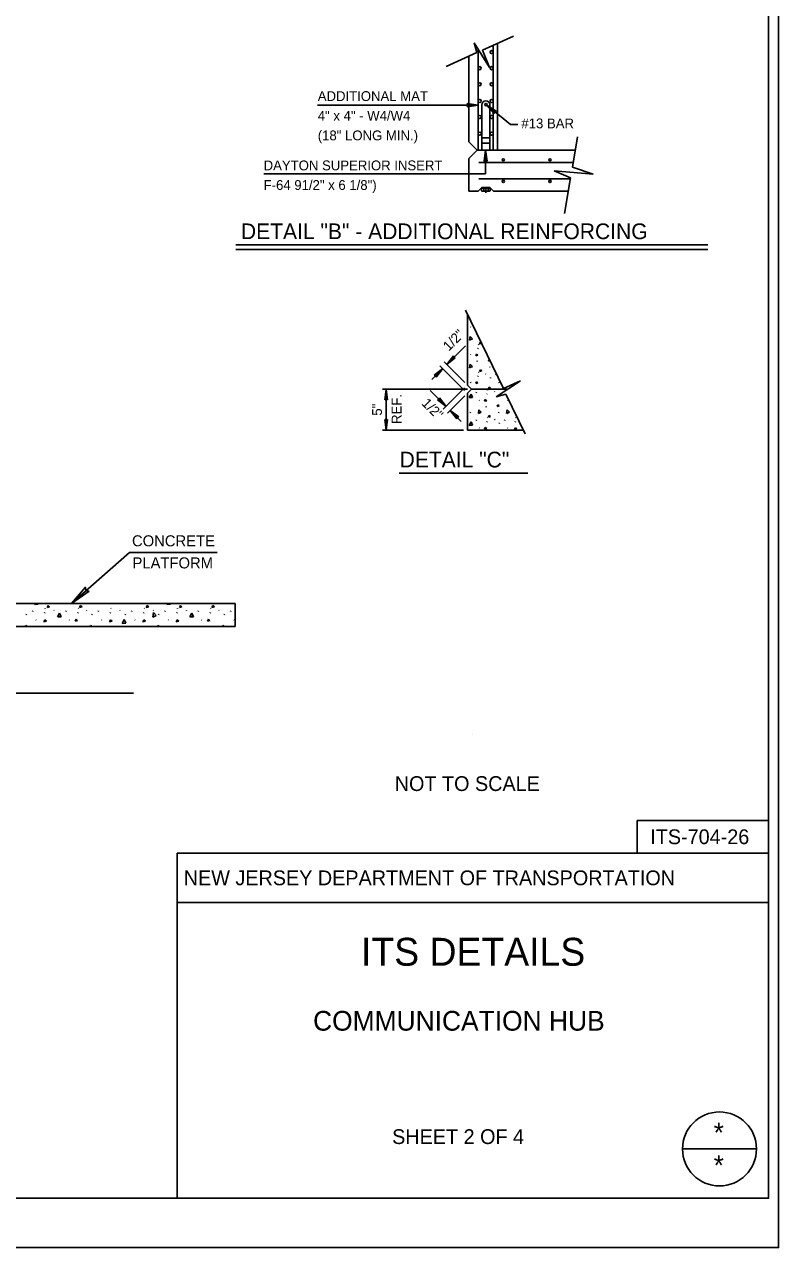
# Model space of a CAD drawing. Extents: x 507907 to 704973, y 495677 to 704964.
# Drawn here: x 508817.8 to 509047.2, y 495676.9 to 496049.1 of the extents above; entities that cross this region are included whole.
import ezdxf

# ---------------------------------------------------------------- set-up
doc = ezdxf.new("R2010")
doc.units = 0
doc.layers.add('1', color=7, linetype='Continuous')
doc.layers.add('41', color=7, linetype='Continuous')

msp = doc.modelspace()

# ---------------------------------------------------------------- linework, layer by layer
at = {"layer": '1'}
for p, q in [((509044.21, 495691.91), (509044.21, 496321.91)), ((508957.2, 496041.32), (508966.62, 496045.58)), ((508955.46, 496040.56), (508954.65, 496043.52)), ((508954.65, 496043.52), (508959.32, 496036.03)), ((508955.84, 496010.86), (508955.84, 496041.62)), ((508959.32, 496036.03), (508957.2, 496041.32)), ((508960.41, 496010.86), (508960.41, 496042.77)), ((508961.74, 496010.86), (508961.74, 496043.38)), ((508946.13, 496036.35), (508955.46, 496040.56)), ((508953.01, 496013.35), (508953.01, 496039.46)), ((508955.84, 496024.54), (508906.98, 496024.54)), ((508956.94, 496010.86), (508956.94, 496024.58)), ((508958.5, 496024.5), (508965.68, 496018.63)), ((508959.43, 496010.86), (508959.43, 496024.58)), ((508965.68, 496018.63), (508967.91, 496018.63)), ((508955.5, 496010.86), (508953.01, 496013.35)), ((508956.94, 496013), (508956.94, 496014.6)), ((508956.94, 496014.6), (508959.43, 496014.6)), ((508959.43, 496013), (508956.94, 496013)), ((508959.43, 496014.6), (508959.43, 496013)), ((508986.01, 496014.92), (508984.51, 496005.67)), ((508953.01, 496008.36), (508955.5, 496010.86)), ((508953.01, 495998.39), (508953.01, 496008.36)), ((508985.35, 496010.86), (508955.5, 496010.86)), ((508958.09, 496010.86), (508958.09, 496003.61)), ((508984.74, 496007.12), (508956.05, 496007.12)), ((508990.87, 496003.59), (508979, 496004.55)), ((508979, 496004.55), (508983.91, 496002.39)), ((508984.51, 496005.67), (508990.87, 496003.59)), ((508958.09, 496003.61), (508890.68, 496003.61)), ((508983.87, 496002.13), (508956.05, 496002.13)), ((508983.91, 496002.39), (508982.14, 495991.56)), ((508955.85, 495998.39), (508953.01, 495998.39)), ((508956.94, 495999.47), (508955.85, 495998.39)), ((508956.87, 495998.5), (508956.87, 495999.33)), ((508956.87, 495999.33), (508959.5, 495999.33)), ((508959.43, 495999.47), (508956.94, 495999.47)), ((508957.19, 495998.35), (508959.18, 495998.35)), ((508957.52, 495998.5), (508957.52, 495999.33)), ((508958.19, 495997.89), (508958.19, 495999.33)), ((508958.85, 495998.5), (508958.85, 495999.33)), ((508960.52, 495998.39), (508959.43, 495999.47)), ((508959.5, 495998.5), (508959.5, 495999.33)), ((508983.26, 495998.39), (508960.52, 495998.39)), ((508882.13, 495982.01), (509025.72, 495982.01)), ((508882.13, 495980.64), (509025.72, 495980.64)), ((508963.5, 495938.36), (508952.02, 495962.15)), ((508952.56, 495939.38), (508952.56, 495961.04)), ((508952.6, 495959.3), (508952.68, 495959.48)), ((508953.5, 495957.1), (508953.58, 495956.97)), ((508953.22, 495953.01), (508953.39, 495954.18)), ((508954.12, 495953.42), (508953.24, 495953.02)), ((508953.39, 495954.18), (508954.12, 495953.42)), ((508956.29, 495951.92), (508956.54, 495952.43)), ((508956.87, 495952.1), (508956.29, 495951.92)), ((508956.54, 495952.43), (508956.81, 495952.22)), ((508952.02, 495951.35), (508946.31, 495945.63)), ((508946.31, 495945.63), (508948.3, 495948.23)), ((508948.3, 495948.23), (508948.37, 495947.7)), ((508952.6, 495950.86), (508952.68, 495951.04)), ((508953.5, 495948.65), (508953.58, 495948.53)), ((508955.09, 495948.28), (508955.34, 495948.79)), ((508955.75, 495948.48), (508955.09, 495948.28)), ((508955.34, 495948.79), (508955.75, 495948.48)), ((508955.78, 495950.43), (508955.86, 495950.61)), ((508955.94, 495951.77), (508956.02, 495951.65)), ((508951.73, 495937.71), (508944.23, 495945.21)), ((508951.83, 495940.12), (508945.48, 495946.46)), ((508948.88, 495947.64), (508946.31, 495945.63)), ((508948.37, 495947.7), (508948.88, 495947.64)), ((508953.22, 495944.57), (508953.39, 495945.74)), ((508954.12, 495944.98), (508953.24, 495944.57)), ((508953.39, 495945.74), (508954.12, 495944.98)), ((508955.56, 495946.7), (508955.58, 495946.52)), ((508958.95, 495946.67), (508959.19, 495947.18)), ((508959.42, 495946.81), (508958.95, 495946.67)), ((508959.19, 495947.18), (508959.28, 495947.12)), ((508959.35, 495944.78), (508959.43, 495944.96)), ((508941.75, 495941.07), (508945.06, 495944.38)), ((508942.49, 495942.37), (508945.06, 495944.38)), ((508943, 495942.32), (508942.49, 495942.37)), ((508943.08, 495941.79), (508943, 495942.32)), ((508945.06, 495944.38), (508943.08, 495941.79)), ((508952.6, 495942.41), (508952.68, 495942.6)), ((508955.78, 495941.99), (508955.86, 495942.17)), ((508955.94, 495943.33), (508956.02, 495943.21)), ((508956.29, 495943.47), (508956.54, 495943.98)), ((508956.95, 495943.68), (508956.29, 495943.47)), ((508956.54, 495943.98), (508956.95, 495943.68)), ((508958.11, 495942.81), (508958.19, 495942.69)), ((508959.56, 495941.52), (508959.64, 495941.7)), ((508961.21, 495942.41), (508961.29, 495942.6)), ((508952.64, 495938.13), (508926.7, 495938.13)), ((508927.48, 495934.89), (508927.87, 495938.13)), ((508927.87, 495925.63), (508927.87, 495938.13)), ((508927.87, 495938.13), (508928.3, 495934.89)), ((508941.2, 495937.76), (508946.07, 495932.89)), ((508951.73, 495938.56), (508945.24, 495932.06)), ((508953.81, 495938.13), (508952.56, 495939.38)), ((508953.81, 495938.13), (508952.56, 495936.88)), ((508953.5, 495940.21), (508953.58, 495940.09)), ((508953.81, 495938.13), (508964.96, 495938.13)), ((508955.09, 495939.84), (508955.34, 495940.35)), ((508955.75, 495940.04), (508955.09, 495939.84)), ((508955.28, 495937), (508955.36, 495937.18)), ((508955.34, 495940.35), (508955.75, 495940.04)), ((508955.56, 495938.26), (508955.57, 495938.13)), ((508958.62, 495937.91), (508958.7, 495937.79)), ((508958.95, 495938.23), (508959.19, 495938.74)), ((508959.6, 495938.43), (508958.95, 495938.23)), ((508958.97, 495938.06), (508959.01, 495938.13)), ((508959.22, 495938.13), (508958.97, 495938.06)), ((508959.19, 495938.74), (508959.6, 495938.43)), ((508960.78, 495937.4), (508960.87, 495937.27)), ((508961.36, 495935.77), (508968.74, 495940.62)), ((508962.11, 495940.21), (508962.19, 495940.09)), ((508968.74, 495940.62), (508963.5, 495938.36)), ((508968.05, 495940.16), (508968.12, 495940.3)), ((508968.12, 495940.3), (508968.15, 495940.23)), ((508927.87, 495935.22), (508927.48, 495934.89)), ((508928.3, 495934.89), (508927.87, 495935.22)), ((508943.47, 495934.88), (508944.01, 495934.95)), ((508946.07, 495932.89), (508943.47, 495934.88)), ((508944.01, 495934.95), (508944.06, 495935.46)), ((508944.06, 495935.46), (508946.07, 495932.89)), ((508951.78, 495936.1), (508946.49, 495930.81)), ((508952.56, 495925.63), (508952.56, 495936.88)), ((508953.13, 495935.55), (508953.68, 495936.59)), ((508954.11, 495935.63), (508953.15, 495935.55)), ((508953.68, 495936.59), (508954.11, 495935.63)), ((508956.18, 495934.79), (508956.26, 495934.67)), ((508957.77, 495934.42), (508958.02, 495934.93)), ((508958.43, 495934.62), (508957.77, 495934.42)), ((508958.02, 495934.93), (508958.43, 495934.62)), ((508958.46, 495936.57), (508958.54, 495936.75)), ((508964.3, 495936.65), (508961.36, 495935.77)), ((508970.14, 495924.52), (508964.3, 495936.65)), ((508964.79, 495934.79), (508964.87, 495934.67)), ((508950.63, 495928.33), (508947.32, 495931.64)), ((508949.33, 495929.07), (508947.32, 495931.64)), ((508947.32, 495931.64), (508949.92, 495929.66)), ((508949.92, 495929.66), (508949.38, 495929.58)), ((508953.42, 495930.92), (508953.5, 495931.1)), ((508955.9, 495930.71), (508956.07, 495931.88)), ((508956.79, 495931.12), (508955.92, 495930.71)), ((508956.07, 495931.88), (508956.79, 495931.12)), ((508958.24, 495932.84), (508958.26, 495932.66)), ((508958.97, 495929.61), (508959.22, 495930.12)), ((508959.63, 495929.82), (508958.97, 495929.61)), ((508959.22, 495930.12), (508959.63, 495929.82)), ((508961.63, 495932.81), (508961.87, 495933.32)), ((508962.28, 495933.01), (508961.63, 495932.81)), ((508961.87, 495933.32), (508962.28, 495933.01)), ((508962.03, 495930.92), (508962.11, 495931.1)), ((508964.51, 495930.71), (508964.68, 495931.88)), ((508965.4, 495931.12), (508964.53, 495930.71)), ((508964.68, 495931.88), (508965.4, 495931.12)), ((508927.87, 495925.63), (508927.44, 495928.87)), ((508927.44, 495928.87), (508927.87, 495928.55)), ((508928.27, 495928.87), (508927.87, 495925.63)), ((508927.87, 495928.55), (508928.27, 495928.87)), ((508949.38, 495929.58), (508949.33, 495929.07)), ((508953.13, 495927.11), (508953.68, 495928.15)), ((508954.11, 495927.19), (508953.15, 495927.11)), ((508953.68, 495928.15), (508954.11, 495927.19)), ((508955.28, 495928.55), (508955.36, 495928.74)), ((508956.18, 495926.35), (508956.26, 495926.23)), ((508957.77, 495925.98), (508958.02, 495926.49)), ((508958.43, 495926.18), (508957.77, 495925.98)), ((508958.02, 495926.49), (508958.43, 495926.18)), ((508958.46, 495928.13), (508958.54, 495928.31)), ((508958.62, 495929.47), (508958.7, 495929.35)), ((508960.78, 495928.95), (508960.87, 495928.83)), ((508962.24, 495927.66), (508962.32, 495927.84)), ((508963.89, 495928.55), (508963.97, 495928.74)), ((508964.79, 495926.35), (508964.87, 495926.23)), ((508966.93, 495925.82), (508967.17, 495926.33)), ((508967.58, 495926.03), (508966.93, 495925.82)), ((508967.07, 495928.13), (508967.15, 495928.31)), ((508967.17, 495926.33), (508967.58, 495926.03)), ((508967.23, 495929.47), (508967.31, 495929.35)), ((508951.39, 495925.63), (508926.7, 495925.63)), ((508952.56, 495925.63), (508969.61, 495925.63)), ((508931.83, 495912.53), (508970.92, 495912.53)), ((508832.14, 495872.92), (508849.73, 495888.38)), ((508849.73, 495888.38), (508876.49, 495888.38)), ((508806.7, 495872.92), (508881.89, 495872.92)), ((508820.25, 495870.45), (508820.34, 495870.66)), ((508820.9, 495872.59), (508821.07, 495872.92)), ((508822.02, 495872.68), (508820.92, 495872.59)), ((508821.92, 495872.92), (508822.02, 495872.68)), ((508823.9, 495869.96), (508823.99, 495870.17)), ((508824.08, 495871.51), (508824.17, 495871.37)), ((508824.73, 495871.67), (508825.01, 495872.25)), ((508825.48, 495871.9), (508824.73, 495871.67)), ((508825.01, 495872.25), (508825.48, 495871.9)), ((508826.81, 495870.91), (508826.9, 495870.77)), ((508830.37, 495870.45), (508830.47, 495870.66)), ((508834.02, 495869.96), (508834.12, 495870.17)), ((508834.2, 495871.51), (508834.3, 495871.37)), ((508834.61, 495871.67), (508834.89, 495872.25)), ((508835.36, 495871.9), (508834.61, 495871.67)), ((508834.89, 495872.25), (508835.36, 495871.9)), ((508836.69, 495870.91), (508836.79, 495870.77)), ((508840.26, 495870.45), (508840.35, 495870.66)), ((508843.91, 495869.96), (508844, 495870.17)), ((508844.09, 495871.51), (508844.18, 495871.37)), ((508846.82, 495870.91), (508846.91, 495870.77)), ((508850.38, 495870.45), (508850.48, 495870.66)), ((508854.03, 495869.96), (508854.13, 495870.17)), ((508854.21, 495871.51), (508854.3, 495871.37)), ((508854.86, 495871.67), (508855.14, 495872.25)), ((508855.61, 495871.9), (508854.86, 495871.67)), ((508855.14, 495872.25), (508855.61, 495871.9)), ((508856.85, 495868.77), (508857.04, 495870.11)), ((508856.94, 495870.91), (508857.04, 495870.77)), ((508857.04, 495870.11), (508857.88, 495869.24)), ((508860.51, 495870.45), (508860.6, 495870.66)), ((508861.16, 495872.59), (508861.33, 495872.92)), ((508862.28, 495872.68), (508861.18, 495872.59)), ((508862.18, 495872.92), (508862.28, 495872.68)), ((508864.16, 495869.96), (508864.25, 495870.17)), ((508864.34, 495871.51), (508864.43, 495871.37)), ((508864.99, 495871.67), (508865.27, 495872.25)), ((508865.74, 495871.9), (508864.99, 495871.67)), ((508865.27, 495872.25), (508865.74, 495871.9)), ((508867.07, 495870.91), (508867.16, 495870.77)), ((508870.63, 495870.45), (508870.73, 495870.66)), ((508874.28, 495869.96), (508874.38, 495870.17)), ((508874.46, 495871.51), (508874.55, 495871.37)), ((508874.87, 495871.67), (508875.15, 495872.25)), ((508875.62, 495871.9), (508874.87, 495871.67)), ((508875.15, 495872.25), (508875.62, 495871.9)), ((508876.95, 495870.91), (508877.05, 495870.77)), ((508880.52, 495870.45), (508880.61, 495870.66)), ((508881.89, 495865.89), (508881.89, 495872.92)), ((508818.35, 495869.42), (508818.44, 495869.64)), ((508821.28, 495867.93), (508821.37, 495867.79)), ((508823.74, 495867.32), (508824.02, 495867.9)), ((508824.49, 495867.55), (508823.74, 495867.32)), ((508824.02, 495867.9), (508824.49, 495867.55)), ((508827.9, 495868.79), (508828.53, 495869.99)), ((508829.03, 495868.89), (508827.93, 495868.79)), ((508828.53, 495869.99), (508829.03, 495868.89)), ((508831.4, 495867.93), (508831.5, 495867.79)), ((508833.24, 495867.5), (508833.52, 495868.08)), ((508833.99, 495867.73), (508833.24, 495867.5)), ((508833.52, 495868.08), (508833.99, 495867.73)), ((508838.36, 495869.42), (508838.45, 495869.64)), ((508841.29, 495867.93), (508841.38, 495867.79)), ((508843.74, 495867.32), (508844.03, 495867.9)), ((508844.49, 495867.55), (508843.74, 495867.32)), ((508844.03, 495867.9), (508844.49, 495867.55)), ((508847.55, 495866.83), (508848.19, 495868.02)), ((508848.68, 495866.92), (508847.58, 495866.83)), ((508848.19, 495868.02), (508848.68, 495866.92)), ((508848.48, 495869.42), (508848.58, 495869.64)), ((508851.41, 495867.93), (508851.51, 495867.79)), ((508853.87, 495867.32), (508854.15, 495867.9)), ((508854.62, 495867.55), (508853.87, 495867.32)), ((508854.15, 495867.9), (508854.62, 495867.55)), ((508857.88, 495869.24), (508856.87, 495868.78)), ((508858.61, 495869.42), (508858.7, 495869.64)), ((508861.54, 495867.93), (508861.63, 495867.79)), ((508863.99, 495867.32), (508864.28, 495867.9)), ((508864.74, 495867.55), (508863.99, 495867.32)), ((508864.28, 495867.9), (508864.74, 495867.55)), ((508868.16, 495868.79), (508868.79, 495869.99)), ((508869.28, 495868.89), (508868.18, 495868.79)), ((508868.79, 495869.99), (508869.28, 495868.89)), ((508871.66, 495867.93), (508871.76, 495867.79)), ((508873.5, 495867.5), (508873.78, 495868.08)), ((508874.24, 495867.73), (508873.5, 495867.5)), ((508873.78, 495868.08), (508874.24, 495867.73)), ((508878.62, 495869.42), (508878.71, 495869.64)), ((508881.55, 495867.93), (508881.64, 495867.79)), ((508808.1, 495865.89), (508881.89, 495865.89)), ((508818.04, 495865.89), (508818.2, 495866.23)), ((508818.2, 495866.23), (508818.65, 495865.89)), ((508837.78, 495865.89), (508837.94, 495866.23)), ((508837.94, 495866.23), (508838.39, 495865.89)), ((508858.3, 495865.89), (508858.46, 495866.23)), ((508858.46, 495866.23), (508858.91, 495865.89)), ((508867.33, 495865.89), (508867.45, 495866.03)), ((508867.47, 495865.89), (508867.45, 495866.03)), ((508878.04, 495865.89), (508878.2, 495866.23)), ((508878.2, 495866.23), (508878.65, 495865.89)), ((508636.97, 495845.62), (508851.01, 495845.62)), ((508954.26, 495833.09), (508954.26, 495833.09)), ((509004.26, 495796.91), (509004.26, 495806.91)), ((509004.26, 495806.91), (509044.26, 495806.91)), ((509044.26, 495796.91), (508864.26, 495796.91)), ((508864.26, 495796.91), (508864.26, 495691.91)), ((509044.26, 495781.91), (508864.26, 495781.91)), ((509029.26, 495706.91), (509018.01, 495706.91)), ((509029.26, 495706.91), (509040.51, 495706.91)), ((508054.21, 495691.91), (509044.21, 495691.91)), ((509047.21, 495676.91), (507999.04, 495676.91))]:
    msp.add_line(p, q, dxfattribs=at)
for points in [[(508955.84, 496024.54), (508952.53, 496025.01), (508952.88, 496024.54), (508952.53, 496024.06)], [(508955.84, 496024.54), (508952.53, 496025.01), (508952.88, 496024.54), (508952.53, 496024.06)], [(508958.5, 496024.5), (508960.76, 496022.04), (508960.79, 496022.63), (508961.36, 496022.77)], [(508958.5, 496024.5), (508960.76, 496022.04), (508960.79, 496022.63), (508961.36, 496022.77)], [(508958.09, 496010.86), (508957.62, 496007.55), (508958.09, 496007.9), (508958.57, 496007.55)], [(508837.53, 495876.6), (508832.14, 495872.92), (508836.43, 495877.84), (508836.52, 495876.77)]]:
    msp.add_lwpolyline(points, close=True, dxfattribs=at)
for centre, radius in [((508959.94, 496040.69), 0.468), ((508956.32, 496035.8), 0.468), ((508959.94, 496035.8), 0.468), ((508956.32, 496030.92), 0.468), ((508959.94, 496030.92), 0.468), ((508956.32, 496025.83), 0.468), ((508958.24, 496024.73), 0.351), ((508959.94, 496025.83), 0.468), ((508956.32, 496020.94), 0.468), ((508959.94, 496020.94), 0.468), ((508956.32, 496015.85), 0.468), ((508959.94, 496015.85), 0.468), ((508963.48, 496007.91), 0.351), ((508977.66, 496007.91), 0.351), ((508963.48, 496001.33), 0.351), ((508977.66, 496001.33), 0.351), ((509029.26, 495706.91), 11.25)]:
    msp.add_circle(centre, radius, dxfattribs=at)
for centre, radius, start, end in [((508958.19, 496024.58), 1.25, 0, 180), ((508957.19, 495998.78), 0.427, 220.5412, 319.4588), ((508958.19, 495999.91), 1.56, 244.7539, 295.2461), ((508959.18, 495998.78), 0.427, 220.5122, 319.4878)]:
    msp.add_arc(centre, radius, start, end, dxfattribs=at)
at = {"layer": '41'}
for points in [[(507999.04, 496336.91), (509047.21, 496336.91), (509047.21, 495676.91), (507999.04, 495676.91)], [(508054.21, 496321.91), (509044.21, 496321.91), (509044.21, 495691.91), (508054.21, 495691.91)]]:
    msp.add_lwpolyline(points, close=True, dxfattribs=at)

# ---------------------------------------------------------------- texts
at = {"layer": '1'}
for s, height, p in [('ADDITIONAL MAT', 2.988, (508907.05, 496025.81)), ('4" x 4" - W4/W4', 2.988, (508907.05, 496019.83)), ('#13 BAR', 2.988, (508969, 496017.5)), ('(18" LONG MIN.)', 2.988, (508907.05, 496013.85)), ('DAYTON SUPERIOR INSERT', 2.988, (508890.59, 496004.72)), ('F-64 91/2" x 6 1/8")', 2.988, (508890.59, 495998.75)), ('DETAIL "B" - ADDITIONAL REINFORCING', 4.788, (508883.67, 495983.77)), ('DETAIL "C"', 4.788, (508931.95, 495914.3)), ('CONCRETE', 3.362, (508850.54, 495890.29)), ('PLATFORM', 3.362, (508850.7, 495883.57)), ('NOT TO SCALE', 4.5, (508930.47, 495815.84)), ('ITS-704-26', 4.5, (509008.2, 495799.66)), ('NEW JERSEY DEPARTMENT OF TRANSPORTATION', 4.5, (508866.29, 495787.16)), ('ITS DETAILS', 8.5, (508920.2, 495762.66)), ('COMMUNICATION HUB', 6, (508905.62, 495742.91)), ('*', 6, (509027.48, 495708.88)), ('SHEET 2 OF 4', 4.5, (508929.67, 495708.41)), ('*', 6, (509027.48, 495698.94))]:
    msp.add_text(s, height=height, dxfattribs=at).set_placement(p)
for s, rotation, p in [('1/2" ', 45, (508946.91, 495949.53)), ('5" ', 90, (508926.57, 495930.05)), ('REF.', 90, (508932.53, 495927.54)), ('1/2" ', 315, (508938.45, 495933.58))]:
    msp.add_text(s, height=2.988, rotation=rotation, dxfattribs=at).set_placement(p)

doc.saveas('drawing.dxf')
